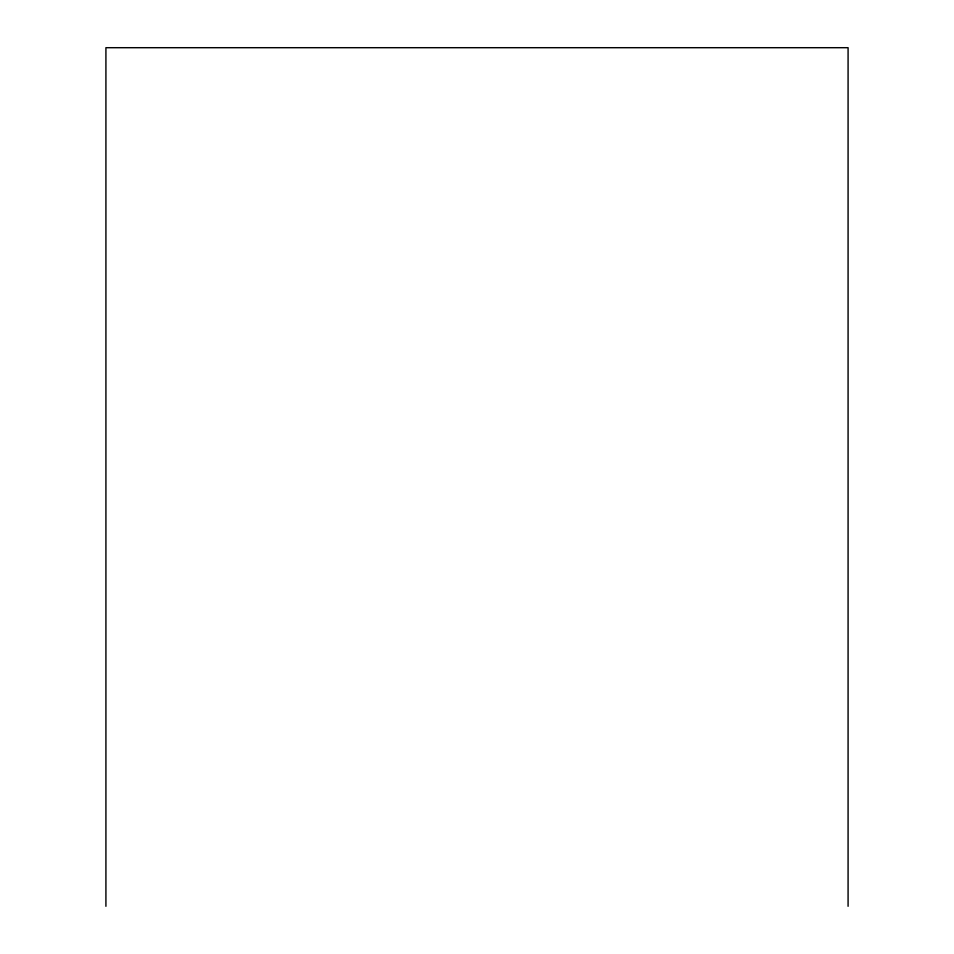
<?xml version="1.0" encoding="UTF-8"?>
<svg xmlns="http://www.w3.org/2000/svg" width="954" height="954" viewBox="0 0 954 954"><rect width="100%" height="100%" fill="white"/><g stroke="black" fill="none" stroke-linecap="round" stroke-linejoin="round"><path stroke-width="1.43" d="M848.082 906.3L848.082 47.7L105.918 47.7L105.918 906.3"/></g></svg>
